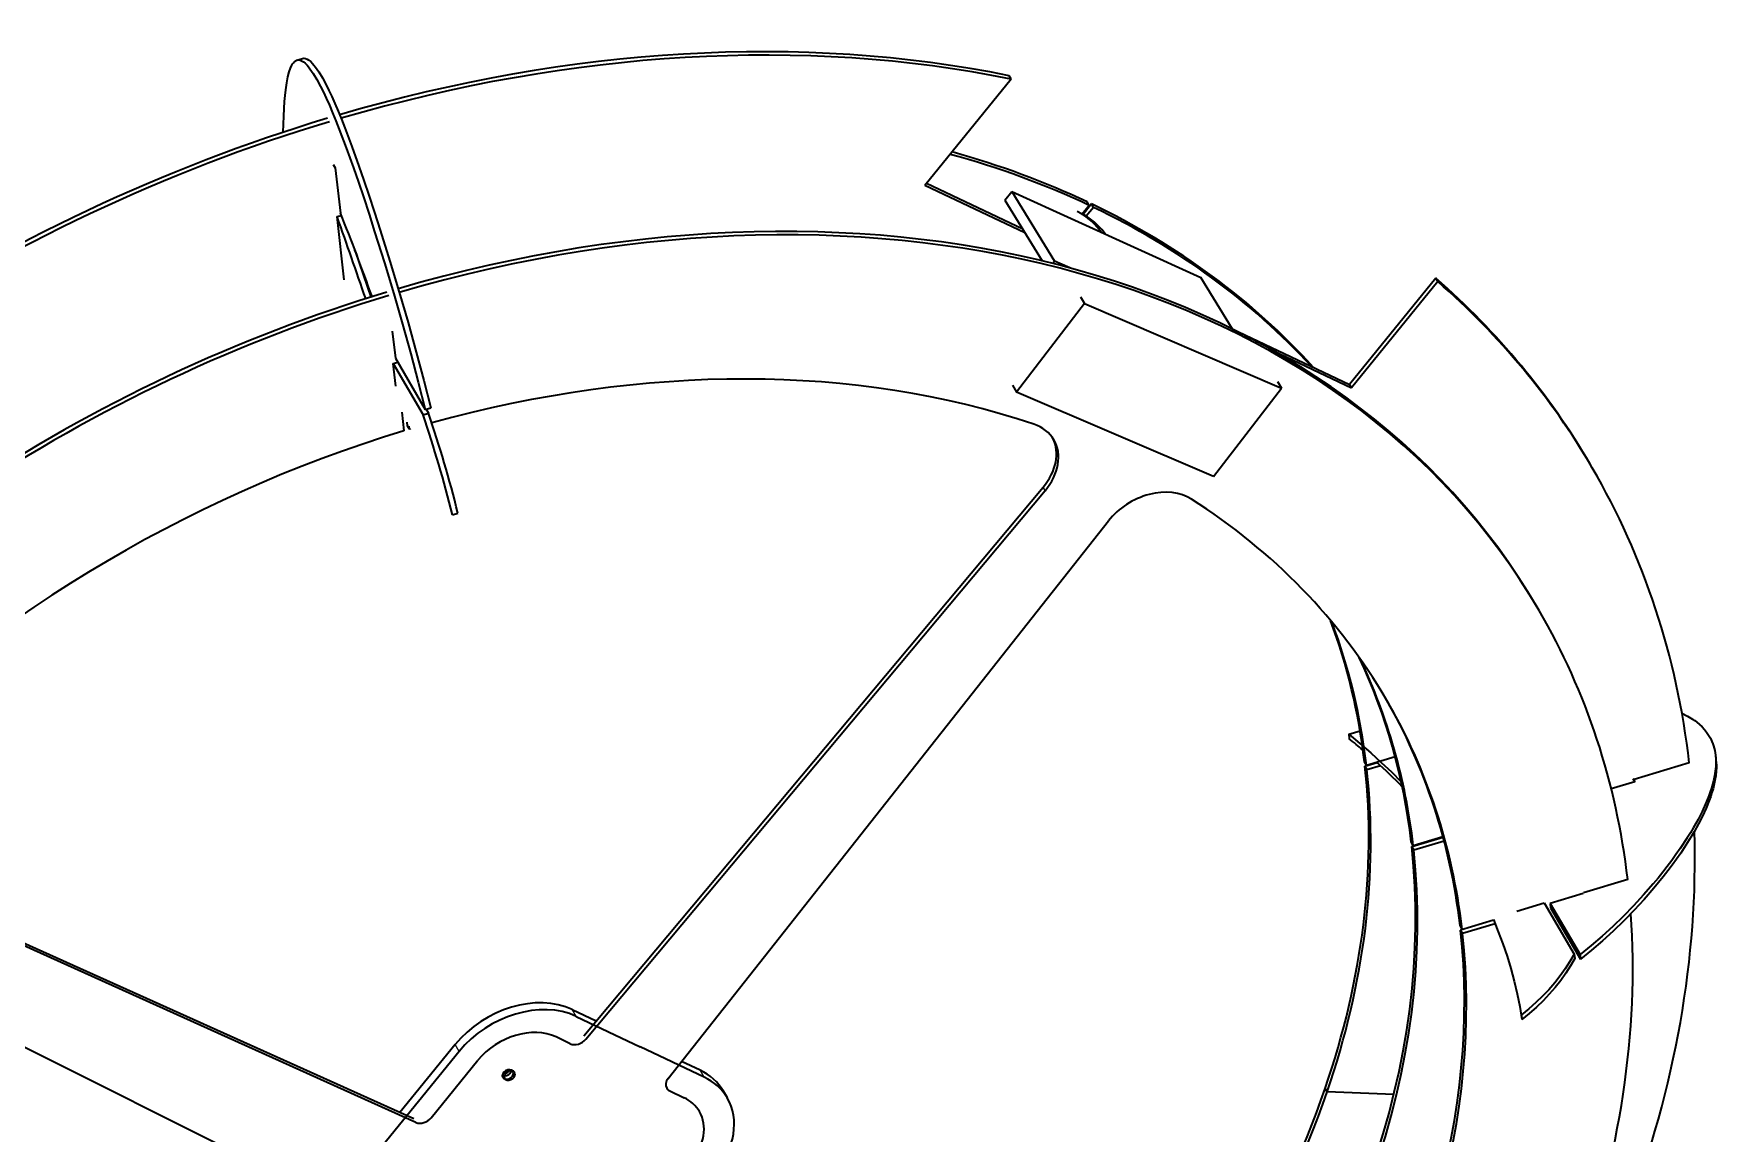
# Model space of a CAD drawing. Extents: x 95 to 1141, y 12 to 831.
# Drawn here: x 460.4 to 555.6, y 768.6 to 830.8 of the extents above; entities that cross this region are included whole.
import ezdxf

# ---------------------------------------------------------------- set-up
doc = ezdxf.new("R2010")
doc.units = 0

msp = doc.modelspace()

# ---------------------------------------------------------------- linework, layer by layer
at = {"color": 7, "lineweight": 35, "ltscale": 0.00815}
for p, q in [((475.343, 829.324), (475.655, 829.417)), ((482.476, 809.275), (482.788, 809.369)), ((482.603, 809.577), (482.916, 809.67)), ((484.139, 803.62), (484.452, 803.714))]:
    msp.add_line(p, q, dxfattribs=at)
at = {"color": 7, "lineweight": 35, "ltscale": 0.19356}
for p, q in [((515.758, 828.252), (510.872, 822.246)), ((539.887, 816.8), (535.001, 810.794))]:
    msp.add_line(p, q, dxfattribs=at)
at = {"color": 7, "lineweight": 35, "ltscale": 0.00559}
for p, q in [((515.758, 828.252), (515.645, 828.445)), ((520.166, 821.114), (520.054, 821.307)), ((548.619, 806.278), (548.506, 806.471)), ((545.62, 798.193), (545.507, 798.386)), ((535.846, 789.456), (535.733, 789.649)), ((550.917, 788.699), (551.03, 788.506)), ((538.496, 784.919), (538.383, 785.112)), ((541.256, 780.188), (541.144, 780.381)), ((533.625, 770.972), (533.512, 771.165)), ((533.625, 770.972), (533.512, 771.165))]:
    msp.add_line(p, q, dxfattribs=at)
at = {"color": 7, "lineweight": 35, "ltscale": 0.005589}
for p, q in [((477.402, 823.425), (477.515, 823.232)), ((520.408, 821), (520.295, 821.193)), ((535.001, 810.794), (534.888, 810.987)), ((481.712, 808.449), (481.599, 808.642)), ((535.875, 789.201), (535.762, 789.394)), ((538.524, 784.664), (538.412, 784.857)), ((541.285, 779.933), (541.173, 780.126))]:
    msp.add_line(p, q, dxfattribs=at)
at = {"color": 7, "lineweight": 35, "ltscale": 0.064211}
msp.add_line((477.515, 823.232), (477.804, 820.68), dxfattribs=at)
at = {"color": 7, "lineweight": 35, "ltscale": 0.156466}
msp.add_line((516.526, 819.562), (510.872, 822.246), dxfattribs=at)
at = {"color": 7, "lineweight": 35, "ltscale": 0.150856}
msp.add_line((516.405, 819.759), (510.954, 822.347), dxfattribs=at)
at = {"color": 7, "lineweight": 35, "ltscale": 0.015882}
msp.add_line((515.394, 821.408), (515.795, 821.9), dxfattribs=at)
at = {"color": 7, "lineweight": 35, "ltscale": 0.293425}
msp.add_line((515.795, 821.9), (526.478, 817.039), dxfattribs=at)
at = {"color": 7, "lineweight": 35, "ltscale": 0.115426}
msp.add_line((515.795, 821.9), (518.209, 817.965), dxfattribs=at)
at = {"color": 7, "lineweight": 35, "ltscale": 0.10072}
msp.add_line((515.394, 821.408), (517.501, 817.973), dxfattribs=at)
at = {"color": 7, "lineweight": 35, "ltscale": 0.015748}
msp.add_line((520.166, 821.114), (519.769, 820.625), dxfattribs=at)
at = {"color": 7, "lineweight": 35, "ltscale": 0.019045}
msp.add_line((520.295, 821.193), (519.815, 820.602), dxfattribs=at)
at = {"color": 7, "lineweight": 35, "ltscale": 0.016174}
msp.add_line((520.408, 821), (520, 820.498), dxfattribs=at)
at = {"color": 7, "lineweight": 35, "ltscale": 0.006203}
msp.add_line((477.62, 820.475), (477.858, 820.546), dxfattribs=at)
at = {"color": 7, "lineweight": 35, "ltscale": 0.089893}
msp.add_line((478.024, 816.902), (477.62, 820.475), dxfattribs=at)
at = {"color": 7, "lineweight": 35, "ltscale": 0.004439}
msp.add_line((518.097, 817.827), (518.209, 817.965), dxfattribs=at)
at = {"color": 7, "lineweight": 35, "ltscale": 0.023661}
msp.add_line((519.071, 817.573), (518.209, 817.965), dxfattribs=at)
at = {"color": 7, "lineweight": 35, "ltscale": 0.085716}
msp.add_line((528.271, 814.116), (526.478, 817.039), dxfattribs=at)
at = {"color": 7, "lineweight": 35, "ltscale": 0.193561}
msp.add_line((539.774, 816.993), (534.888, 810.987), dxfattribs=at)
at = {"color": 7, "lineweight": 35, "ltscale": 0.005588}
msp.add_line((539.887, 816.8), (539.774, 816.993), dxfattribs=at)
at = {"color": 7, "lineweight": 35, "ltscale": 0.011181}
msp.add_line((519.67, 815.942), (519.896, 815.556), dxfattribs=at)
at = {"color": 7, "lineweight": 35, "ltscale": 0.157739}
for p, q in [((519.896, 815.556), (516.05, 810.554)), ((527.202, 805.773), (531.048, 810.774))]:
    msp.add_line(p, q, dxfattribs=at)
at = {"color": 7, "lineweight": 35, "ltscale": 0.303351}
for p, q in [((519.896, 815.556), (531.048, 810.774)), ((527.202, 805.773), (516.05, 810.554))]:
    msp.add_line(p, q, dxfattribs=at)
at = {"color": 7, "lineweight": 35, "ltscale": 0.03851}
msp.add_line((480.74, 814.004), (480.913, 812.473), dxfattribs=at)
at = {"color": 7, "lineweight": 35, "ltscale": 0.183385}
msp.add_line((528.261, 814.132), (534.888, 810.987), dxfattribs=at)
at = {"color": 7, "lineweight": 35, "ltscale": 0.006744}
msp.add_line((480.785, 812.172), (481.044, 812.249), dxfattribs=at)
at = {"color": 7, "lineweight": 35, "ltscale": 0.032106}
msp.add_line((480.93, 810.896), (480.785, 812.172), dxfattribs=at)
at = {"color": 7, "lineweight": 35, "ltscale": 0.083842}
for p, q in [((480.785, 812.172), (482.476, 809.275)), ((480.913, 812.473), (482.603, 809.577)), ((546.268, 781.379), (547.958, 778.483))]:
    msp.add_line(p, q, dxfattribs=at)
at = {"color": 7, "lineweight": 35, "ltscale": 0.122253}
msp.add_line((530.583, 812.891), (535.001, 810.794), dxfattribs=at)
at = {"color": 7, "lineweight": 35, "ltscale": 0.01118}
msp.add_line((530.823, 811.161), (531.048, 810.774), dxfattribs=at)
at = {"color": 7, "lineweight": 35, "ltscale": 0.011179}
for p, q in [((515.824, 810.94), (516.05, 810.554)), ((499.693, 770.635), (499.467, 771.021))]:
    msp.add_line(p, q, dxfattribs=at)
at = {"color": 7, "lineweight": 35, "ltscale": 0.02667}
msp.add_line((481.279, 809.416), (481.399, 808.356), dxfattribs=at)
at = {"color": 7, "lineweight": 35, "ltscale": 0.006504}
msp.add_line((482.657, 809.593), (482.788, 809.369), dxfattribs=at)
at = {"color": 7, "lineweight": 35, "ltscale": 0.005137}
msp.add_line((481.599, 808.642), (481.576, 808.847), dxfattribs=at)
at = {"color": 7, "lineweight": 35, "ltscale": 0.004367}
msp.add_line((481.712, 808.449), (481.692, 808.623), dxfattribs=at)
at = {"color": 7, "lineweight": 35}
for p, q in [((491.574, 774.148), (517.555, 805.172)), ((491.687, 773.955), (517.668, 804.979)), ((496.347, 771.743), (521.259, 803.274)), ((481.959, 769.445), (448.438, 784.538)), ((482.071, 769.251), (448.551, 784.344)), ((478.129, 764.406), (445.568, 780.677))]:
    msp.add_line(p, q, dxfattribs=at)
at = {"color": 7, "lineweight": 13, "ltscale": 0.005589}
msp.add_line((517.668, 804.979), (517.555, 805.172), dxfattribs=at)
at = {"color": 7, "lineweight": 35, "ltscale": 0.016747}
msp.add_line((534.844, 791.204), (535.486, 791.396), dxfattribs=at)
at = {"color": 7, "lineweight": 35, "ltscale": 0.006422}
for p, q in [((534.844, 791.204), (534.872, 790.949)), ((547.603, 778.772), (547.632, 778.517)), ((547.93, 778.738), (547.958, 778.483))]:
    msp.add_line(p, q, dxfattribs=at)
at = {"color": 7, "lineweight": 35, "ltscale": 0.018033}
msp.add_line((535.762, 789.394), (536.453, 789.6), dxfattribs=at)
at = {"color": 7, "lineweight": 35, "ltscale": 0.042437}
msp.add_line((535.846, 789.456), (537.473, 789.942), dxfattribs=at)
at = {"color": 7, "lineweight": 35, "ltscale": 0.019974}
msp.add_line((535.875, 789.201), (536.641, 789.429), dxfattribs=at)
at = {"color": 7, "lineweight": 35, "ltscale": 0.081485}
msp.add_line((554.113, 789.581), (550.99, 788.649), dxfattribs=at)
at = {"color": 7, "lineweight": 35, "ltscale": 0.00642}
for p, q in [((555.594, 790.014), (555.623, 789.759)), ((546.239, 781.634), (546.268, 781.379)), ((544.612, 775.326), (544.641, 775.071))]:
    msp.add_line(p, q, dxfattribs=at)
at = {"color": 7, "lineweight": 35, "ltscale": 0.03467}
msp.add_line((551.03, 788.506), (549.701, 788.109), dxfattribs=at)
at = {"color": 7, "lineweight": 35, "ltscale": 0.046308}
msp.add_line((538.412, 784.857), (540.187, 785.387), dxfattribs=at)
at = {"color": 7, "lineweight": 35, "ltscale": 0.043878}
msp.add_line((538.496, 784.919), (540.177, 785.421), dxfattribs=at)
at = {"color": 7, "lineweight": 35, "ltscale": 0.044825}
msp.add_line((538.524, 784.664), (540.242, 785.177), dxfattribs=at)
at = {"color": 7, "lineweight": 35, "ltscale": 0.065199}
msp.add_line((550.627, 782.986), (548.128, 782.24), dxfattribs=at)
at = {"color": 7, "lineweight": 35, "ltscale": 0.040748}
msp.add_line((544.35, 781.202), (545.912, 781.669), dxfattribs=at)
at = {"color": 7, "lineweight": 35, "ltscale": 0.08384}
msp.add_line((545.912, 781.669), (547.603, 778.772), dxfattribs=at)
at = {"color": 7, "lineweight": 35, "ltscale": 0.04888}
msp.add_line((548.112, 782.194), (546.239, 781.634), dxfattribs=at)
at = {"color": 7, "lineweight": 35, "ltscale": 0.083841}
msp.add_line((546.239, 781.634), (547.93, 778.738), dxfattribs=at)
at = {"color": 7, "lineweight": 35, "ltscale": 0.048749}
msp.add_line((543.041, 780.684), (541.173, 780.126), dxfattribs=at)
at = {"color": 7, "lineweight": 35, "ltscale": 0.048052}
msp.add_line((543.127, 780.483), (541.285, 779.933), dxfattribs=at)
at = {"color": 7, "lineweight": 13, "ltscale": 0.011179}
for p, q in [((491.143, 775.246), (490.917, 775.633)), ((498.381, 771.811), (498.156, 772.197))]:
    msp.add_line(p, q, dxfattribs=at)
at = {"color": 7, "lineweight": 35, "ltscale": 0.03762}
msp.add_line((490.917, 775.633), (492.277, 774.987), dxfattribs=at)
at = {"color": 7, "lineweight": 35, "ltscale": 0.100158}
msp.add_line((491.143, 775.246), (494.762, 773.529), dxfattribs=at)
at = {"color": 7, "lineweight": 35, "ltscale": 0.022323}
msp.add_line((490.81, 773.7), (490.004, 774.083), dxfattribs=at)
at = {"color": 7, "lineweight": 35, "ltscale": 0.485938}
msp.add_line((484.516, 773.268), (472.25, 758.19), dxfattribs=at)
at = {"color": 7, "lineweight": 35, "ltscale": 0.124072}
msp.add_line((484.291, 773.654), (481.159, 769.805), dxfattribs=at)
at = {"color": 7, "lineweight": 13, "ltscale": 0.01118}
msp.add_line((484.516, 773.268), (484.291, 773.654), dxfattribs=at)
at = {"color": 7, "lineweight": 35, "ltscale": 0.100156}
msp.add_line((498.381, 771.811), (494.762, 773.529), dxfattribs=at)
at = {"color": 7, "lineweight": 35, "ltscale": 0.104575}
msp.add_line((482.946, 769.519), (485.586, 772.764), dxfattribs=at)
at = {"color": 7, "lineweight": 35, "ltscale": 0.029191}
msp.add_line((498.156, 772.197), (497.101, 772.698), dxfattribs=at)
at = {"color": 7, "lineweight": 35, "ltscale": 0.022324}
msp.add_line((496.436, 771.03), (497.242, 770.647), dxfattribs=at)
at = {"color": 7, "lineweight": 35, "ltscale": 0.09428}
msp.add_line((537.393, 770.827), (533.625, 770.972), dxfattribs=at)
msp.add_line((537.393, 770.827), (533.625, 770.972), dxfattribs=at)
at = {"color": 7, "lineweight": 35}
for points in [[(474.574, 825.249), (474.598, 826.167), (474.619, 826.59), (474.645, 826.983), (474.675, 827.33), (474.709, 827.649), (474.765, 828.039), (474.829, 828.377), (474.903, 828.663), (474.977, 828.877), (475.057, 829.049), (475.101, 829.12), (475.146, 829.181), (475.208, 829.246), (475.274, 829.294), (475.343, 829.324)], [(475.343, 829.324), (475.428, 829.336), (475.517, 829.325), (475.61, 829.289), (475.707, 829.23), (475.808, 829.148), (475.913, 829.043), (475.995, 828.949), (476.078, 828.843), (476.173, 828.711), (476.27, 828.564), (476.472, 828.227), (476.682, 827.835), (476.839, 827.517), (477.001, 827.173), (477.178, 826.777), (477.359, 826.353), (477.549, 825.89), (477.742, 825.401), (478.136, 824.359), (478.537, 823.242), (478.819, 822.429), (479.1, 821.595), (479.422, 820.617), (479.74, 819.626), (480.292, 817.857), (480.818, 816.104), (481.315, 814.39), (481.779, 812.726), (482.209, 811.121), (482.603, 809.577)], [(475.655, 829.417), (475.74, 829.43), (475.829, 829.418), (475.922, 829.382), (476.02, 829.323), (476.121, 829.241), (476.226, 829.136), (476.307, 829.043), (476.39, 828.937), (476.485, 828.805), (476.582, 828.658), (476.784, 828.321), (476.994, 827.928), (477.152, 827.61), (477.313, 827.267), (477.49, 826.87), (477.671, 826.446), (477.861, 825.983), (478.055, 825.495), (478.449, 824.452), (478.85, 823.335), (479.131, 822.522), (479.413, 821.688), (479.734, 820.71), (480.053, 819.719), (480.604, 817.95), (481.13, 816.197), (481.627, 814.483), (482.091, 812.82), (482.521, 811.215), (482.916, 809.67)], [(520.837, 819.607), (520.633, 819.86), (520.42, 820.089), (520.197, 820.294), (519.966, 820.475), (519.726, 820.632), (519.477, 820.765)], [(521.073, 819.499), (520.876, 819.743), (520.671, 819.964), (520.458, 820.163), (520.237, 820.34), (520.007, 820.494), (519.768, 820.626)], [(553.698, 792.393), (554.009, 792.235), (554.29, 792.064), (554.42, 791.975), (554.542, 791.882), (554.695, 791.753), (554.836, 791.619), (554.964, 791.48), (555.094, 791.317), (555.208, 791.149), (555.308, 790.974), (555.393, 790.793), (555.442, 790.669), (555.485, 790.543), (555.552, 790.283), (555.594, 790.014)], [(534.844, 791.204), (535.48, 790.681), (536.095, 790.15), (536.689, 789.613), (537.263, 789.069), (537.815, 788.518)], [(555.594, 790.014), (555.608, 789.861), (555.614, 789.705), (555.614, 789.544), (555.607, 789.381), (555.581, 789.116), (555.538, 788.845), (555.48, 788.569), (555.428, 788.366), (555.368, 788.16), (555.296, 787.939), (555.216, 787.715), (555.039, 787.277), (554.835, 786.833), (554.606, 786.385), (554.355, 785.936), (554.177, 785.636), (553.991, 785.336), (553.597, 784.738), (553.36, 784.399), (553.116, 784.062), (552.865, 783.729), (552.608, 783.398), (552.345, 783.071), (552.077, 782.748), (551.527, 782.115), (550.961, 781.5), (550.38, 780.905), (549.786, 780.331), (549.179, 779.779), (548.56, 779.247), (547.93, 778.738)], [(555.623, 789.759), (555.637, 789.606), (555.643, 789.45), (555.643, 789.289), (555.635, 789.125), (555.61, 788.86), (555.567, 788.59), (555.509, 788.314), (555.457, 788.111), (555.397, 787.905), (555.325, 787.684), (555.245, 787.46), (555.068, 787.022), (554.863, 786.578), (554.635, 786.13), (554.384, 785.681), (554.206, 785.38), (554.02, 785.08), (553.626, 784.483), (553.389, 784.144), (553.145, 783.807), (552.894, 783.473), (552.637, 783.143), (552.374, 782.816), (552.106, 782.493), (551.556, 781.859), (550.99, 781.245), (550.409, 780.65), (549.815, 780.076), (549.208, 779.523), (548.589, 778.992), (547.958, 778.483)], [(543.027, 780.717), (543.309, 780.038), (543.568, 779.351), (543.805, 778.657), (544.018, 777.955), (544.208, 777.245), (544.376, 776.528), (544.52, 775.803), (544.641, 775.071)], [(547.603, 778.772), (547.364, 778.353), (547.1, 777.941), (546.812, 777.538), (546.499, 777.142), (546.161, 776.755), (545.809, 776.386), (545.433, 776.025), (545.035, 775.672), (544.612, 775.326)], [(547.632, 778.517), (547.393, 778.098), (547.129, 777.686), (546.841, 777.282), (546.528, 776.887), (546.19, 776.5), (545.838, 776.131), (545.462, 775.77), (545.063, 775.417), (544.641, 775.071)]]:
    msp.add_lwpolyline(points, dxfattribs=at)
for centre, radius, start, end in [((373.638, 778.607), 112.342, 19.41559, 21.99386), ((-1680.193, 64.696), 2286.342, 19.179921, 19.302934), ((-1682.708, 63.804), 2289.336, 19.180085, 19.250082), ((413.993, 786.06), 72.311, 14.05454, 18.72633), ((414.305, 786.153), 72.311, 14.05454, 18.72633), ((512.121, 762.651), 36.31, 49.60691, 51.20095), ((515.031, 765.932), 31.923, 44.30312, 47.92602)]:
    msp.add_arc(centre, radius, start, end, dxfattribs=at)
for centre, major_axis, start_param, end_param in [((483.732, 768.664), (64.772, 37.811), 0.693031, 1.246958), ((483.845, 768.471), (64.772, 37.811), 0.693031, 1.247389), ((483.732, 768.664), (64.772, 37.811), 1.256558, 2.037512), ((483.845, 768.471), (64.772, 37.811), 1.256558, 2.037512), ((486.494, 763.934), (59.014, 34.45), 0.000046, 1.24662), ((486.607, 763.741), (59.014, 34.45), 0.000046, 1.247419), ((481.196, 773.009), (56.135, 32.769), 0.471502, 0.628814), ((481.084, 773.202), (56.135, 32.769), 0.471502, 0.624625), ((481.084, 773.202), (56.135, 32.769), 0.153773, 0.466373), ((481.196, 773.009), (56.135, 32.769), 0.160613, 0.466373), ((483.732, 768.664), (64.772, 37.811), 6.283099, 6.52803), ((483.845, 768.471), (64.772, 37.811), 6.283099, 6.52803), ((486.494, 763.934), (59.014, 34.45), 1.256775, 2.037295), ((486.607, 763.741), (59.014, 34.45), 1.256775, 2.037295), ((486.607, 763.741), (50.378, 29.408), 0.574832, 1.228398), ((486.607, 763.741), (50.378, 29.408), 1.257193, 1.93384), ((486.607, 763.741), (50.378, 29.408), 1.250366, 1.251479), ((515.29, 806.167), (2.879, 1.68), 6.283159, 6.858017), ((515.178, 806.36), (2.879, 1.68), 5.163873, 6.237784), ((515.29, 806.167), (2.879, 1.68), 5.163873, 6.283159), ((483.845, 768.471), (64.772, 37.811), 5.968947, 6.283099), ((523.706, 802.172), (2.879, 1.68), 0.363043, 2.057187), ((486.607, 763.741), (50.378, 29.408), 6.283114, 6.646229), ((486.607, 763.741), (59.014, 34.45), 5.969164, 6.283232), ((481.084, 773.202), (50.378, 29.408), 5.969582, 6.156248), ((481.196, 773.009), (50.378, 29.408), 5.969582, 6.158851), ((483.733, 768.665), (50.378, 29.408), 5.969582, 6.217168), ((483.846, 768.472), (50.378, 29.408), 5.969582, 6.219748), ((486.494, 763.934), (50.378, 29.408), 5.969582, 6.2806), ((486.607, 763.741), (50.378, 29.408), 5.969582, 6.283114), ((481.084, 773.202), (50.378, 29.408), 5.573543, 5.963868), ((481.196, 773.009), (50.378, 29.408), 5.573543, 5.963868), ((483.845, 768.471), (64.772, 37.811), 5.183549, 5.902219), ((483.733, 768.665), (50.378, 29.408), 5.167489, 5.963868), ((483.846, 768.472), (50.378, 29.408), 5.169744, 5.963868), ((486.607, 763.741), (59.014, 34.45), 5.183766, 5.932448), ((486.494, 763.934), (50.378, 29.408), 5.287221, 5.963868), ((486.607, 763.741), (50.378, 29.408), 5.287221, 5.963868), ((487.91, 771.936), (4.318, 2.521), 0.468938, 2.039734), ((488.136, 771.55), (4.318, 2.521), 0.468938, 2.039734), ((487.999, 771.619), (2.879, 1.68), 0.468938, 2.039734), ((491.211, 774.193), (0.576, 0.336), 3.61053, 5.163873), ((487.275, 771.962), (0.288, 0.168), 0.000034, 3.141626), ((487.275, 771.962), (0.288, 0.168), 3.141626, 5.966725), ((487.374, 771.912), (0.288, 0.168), 0.000034, 3.141626), ((487.162, 772.155), (0.288, 0.168), 3.985454, 5.719239), ((487.149, 772.298), (0.288, 0.168), 4.270585, 5.153778), ((487.275, 771.962), (0.288, 0.168), 5.966725, 6.283219), ((487.374, 771.912), (0.288, 0.168), 5.966725, 6.283219), ((495.149, 768.501), (4.318, 2.521), 6.283143, 6.752123), ((487.374, 771.912), (0.288, 0.168), 3.141626, 5.966725), ((496.837, 771.523), (0.576, 0.336), 2.057187, 3.141556), ((496.837, 771.523), (0.576, 0.336), 3.141556, 3.61053), ((495.374, 768.115), (4.318, 2.521), 6.283143, 6.752123), ((481.084, 773.202), (50.378, 29.408), 5.114495, 5.573543), ((495.238, 768.183), (2.879, 1.68), 6.283143, 6.752123), ((495.374, 768.115), (4.318, 2.521), 5.181327, 6.283143), ((481.196, 773.009), (50.378, 29.408), 5.116753, 5.573543), ((482.464, 769.748), (0.576, 0.336), 3.627984, 5.181327), ((495.238, 768.183), (2.879, 1.68), 5.181327, 6.283143)]:
    msp.add_ellipse(centre, major_axis=major_axis, ratio=0.741704, start_param=start_param, end_param=end_param, dxfattribs=at)

doc.saveas('drawing.dxf')
